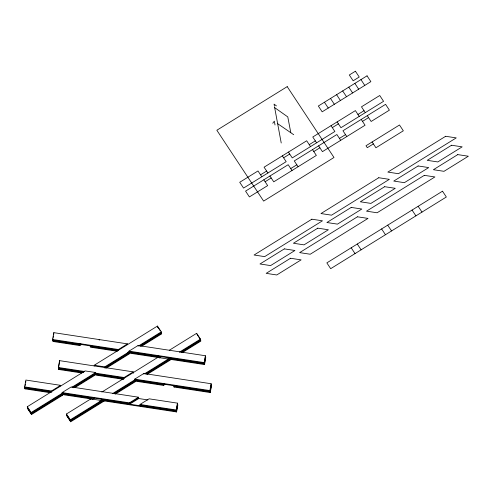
<?xml version="1.0" encoding="UTF-8"?>
<svg xmlns="http://www.w3.org/2000/svg" width="493" height="493" viewBox="0 0 493 493"><rect width="100%" height="100%" fill="white"/><g stroke="black" fill="none" stroke-linecap="round" stroke-linejoin="round"><path stroke-width="0.74" d="M49.731 392.638L25.014 388.872L24.65 386.888L25.876 380.048L60.608 385.341L60.731 386.001M25.137 385.495L25.383 384.127M25.63 382.765L25.876 381.397M25.014 388.872L25.26 387.504M81.776 344.367L79.823 345.575L52.967 341.483L52.597 339.492L53.823 332.658L127.502 343.88L127.619 344.545L126.128 344.317M52.967 338.79L52.72 340.158L118.523 350.184L118.406 349.519L127.502 343.88M53.213 337.422L53.454 336.053M53.7 334.685L53.823 332.658M81.832 372.991L58.704 369.473L58.34 367.482L59.567 360.642L133.239 371.87L133.486 373.195M59.443 362.675L58.464 368.148L83.828 372.012M58.827 367.439L58.581 368.807L83.206 372.56M58.704 369.473L58.95 368.105M60.953 394.351L176.58 411.963L176.211 409.979L177.437 403.138L149.089 398.819L139.994 404.457L140.234 405.782L141.534 404.981M177.56 403.804L176.334 410.638L140.111 405.123L141.411 404.315M177.683 404.463L176.457 411.304L101.293 399.854M176.58 411.963L177.807 405.129L177.437 403.138M127.749 352.877L204.527 364.573L204.164 362.583L205.39 355.749L138.095 345.494L128.993 351.133L129.48 353.783L106.414 368.08M205.507 356.408L204.281 363.249L129.117 351.799M205.63 357.074L204.404 363.914L168.181 358.393L169.481 357.585M204.527 364.573L205.754 357.739L205.39 355.749M173.801 385.717L174.047 387.042L210.271 392.564L209.901 390.573L211.127 383.739L143.833 373.484L134.737 379.123L135.224 381.773L115.288 394.129M211.25 384.398L210.024 391.239L134.86 379.783M211.374 385.064L210.147 391.898L173.924 386.383L175.225 385.575M210.271 392.564L211.491 385.723L211.127 383.739M272.74 123.275L274.33 121.142L275.014 124.975M283.617 157.803L289.705 154.032M332.313 127.619L338.401 123.848M260.544 174.83L266.633 171.059M309.24 144.646L315.329 140.875M357.936 114.462L364.025 110.691M265.105 181.732L271.187 177.961M313.801 151.554L319.889 147.777M362.497 121.37L368.585 117.599M290.728 168.575L296.817 164.804M339.424 138.397L345.513 134.626M373.38 143.907L367.291 147.678L366.009 145.749L399.49 124.994L403.323 130.799L375.931 147.777L372.098 141.972M80.883 343.442L79.583 344.25L79.823 345.575M91.593 345.722L90.293 346.524L117.901 350.733M24.65 386.888L51.512 390.98L60.608 385.341M138.496 397.204L129.4 402.843L129.641 404.168L138.736 398.535L138.496 397.204L71.202 386.956L62.106 392.594L62.593 395.244L31.478 414.527L27.651 408.722L27.281 406.731L85.079 370.915L95.673 372.523L96.16 375.179L123.761 379.382M95.58 365.14L94.299 365.935L94.175 365.276L157.452 326.058L161.285 331.863L161.649 333.847L141.781 346.16M31.478 414.527L31.114 412.536L62.876 392.853M71.879 387.27L95.673 372.523M94.175 365.276L104.769 366.884L129.77 351.392M138.773 345.815L161.285 331.863M63.646 393.112L31.238 413.196L27.405 407.397M72.724 387.486L95.796 373.189M104.892 367.55L129.24 352.458M139.618 346.024L161.408 332.522M62.469 394.579L31.361 413.861L27.528 408.056M73.488 387.751L95.913 373.854L124.267 378.168L124.144 377.509L133.239 371.87M129.363 353.124L105.009 368.216L104.769 366.884M140.382 346.289L161.525 333.188M74.905 387.609L96.776 374.058M158.771 355.311L157.47 356.119L157.711 357.443M92 397.432L90.7 398.239L62.346 393.919M104.997 400.507L70.665 421.78L66.838 415.981L66.469 413.991L92.77 397.691M101.841 392.071L159.664 356.236M169.401 350.196L196.639 333.317L200.472 339.116L200.836 341.107L182.182 352.668M92.364 399.422L94.311 398.215M159.257 357.961L161.205 356.753M70.665 421.78L70.302 419.796L101.41 400.513M112.441 393.679L135.6 379.327M144.597 373.749L169.604 358.251M179.323 352.224L200.472 339.116M113.834 393.55L134.977 380.448L163.331 384.768L164.631 383.961M145.361 374.014L168.427 359.717M180.728 352.094L200.589 339.782L197.145 334.556M103.604 400.63L70.548 421.121L66.715 415.316M114.598 393.821L135.1 381.107M146.76 373.885L170.498 359.175M181.492 352.359L200.713 340.447M146.883 374.544L171.891 359.046M138.619 397.869L129.517 403.508L62.223 393.254M164.508 383.301L163.208 384.102L163.454 385.427L134.238 380.978M163.454 385.427L165.401 384.22M174.047 387.042L175.342 386.235M52.597 339.492L118.406 349.519M128.993 351.133L204.164 362.583M52.843 340.817L79.706 344.915M127.724 352.23L157.587 356.778M117.272 351.281L90.416 347.189L90.176 345.864M167.035 360.149L168.551 360.383L168.064 357.727M58.34 367.482L84.549 371.475M95.038 373.072L124.144 377.509M134.737 379.123L209.901 390.573M96.036 374.514L123.638 378.723M138.736 398.535L147.82 399.915M62.106 392.594L129.4 402.843M139.994 404.457L176.211 409.979M24.773 387.547L51.636 391.639M24.89 388.213L51.007 392.188M61.077 395.01L62.593 395.244M100.017 400.945L101.533 401.179L70.425 420.455L66.592 414.656M100.141 401.61L101.657 401.838L101.17 399.188M277.713 123.712L293.723 134.718M274.663 107.622L287.783 116.909L290.808 132.716M276.431 105.896L274.053 104.115L274.416 105.97M360.944 79.607L364.777 85.412M354.861 83.379L358.688 89.184M348.773 87.15L352.606 92.955M365.301 112.626L361.474 106.821L379.733 95.506L383.566 101.311L340.953 127.718L337.126 121.913M367.31 115.664L371.143 121.469L389.402 110.149L385.569 104.343L342.962 130.756L346.789 136.555M342.684 90.928L346.517 96.727M359.218 116.397L355.385 110.598L312.772 137.005L316.605 142.81M361.221 119.435L365.054 125.24L322.44 151.647L318.607 145.848M418.156 206.29L421.983 212.089M336.596 94.699L340.429 100.504M412.068 210.061L415.901 215.866M330.507 98.471L334.34 104.276M324.425 102.242L328.252 108.047M331.037 125.684L334.87 131.489L292.257 157.902L288.423 152.097M340.706 140.332L336.873 134.527L294.259 160.934L298.092 166.739M387.72 225.153L391.553 230.952M381.631 228.925L385.464 234.73M310.516 146.581L306.689 140.776L264.075 167.189L267.909 172.988M312.525 149.619L316.358 155.424L273.744 181.831L269.911 176.026M357.283 244.017L361.116 249.822M351.195 247.788L355.028 253.593M282.335 155.868L286.168 161.673L243.56 188.079L239.727 182.281L257.987 170.96L261.82 176.765M292.004 170.51L288.177 164.711L245.563 191.118L249.396 196.923L267.656 185.602L263.823 179.797M157.575 326.717L160.256 330.785M160.884 332.689L161.649 333.847M66.469 413.991L70.302 419.796M27.281 406.731L31.114 412.536M274.527 106.889L281.226 142.995M196.639 333.317L196.762 333.977M157.452 326.058L157.698 327.383M143.833 373.484L143.956 374.144M138.095 345.494L138.213 346.16M99.148 339.56L99.272 340.225M90.576 397.574L90.94 399.564M59.567 360.642L59.684 361.307M51.512 390.98L51.753 392.305M287.209 86.632L216.846 130.244L263.626 201.095L333.989 157.489L287.209 86.632M355.404 71.22L349.315 74.991L353.148 80.797L359.231 77.019L355.404 71.22M367.032 75.836L318.336 106.013L322.169 111.819L370.865 81.641L367.032 75.836M311.866 219.194L254.074 255.01L264.661 256.625L322.459 220.809L311.866 219.194M378.76 177.733L320.961 213.555L331.555 215.17L389.353 179.347L378.76 177.733M445.654 136.278L387.855 172.094L398.449 173.709L456.241 137.892L445.654 136.278M284.338 248.885L259.99 263.977L270.583 265.591L294.931 250.499L284.338 248.885M317.782 228.154L293.434 243.246L304.027 244.861L328.375 229.769L317.782 228.154M351.232 207.424L326.884 222.516L337.471 224.13L361.825 209.038L351.232 207.424M384.676 186.699L360.328 201.785L370.921 203.399L395.269 188.308L384.676 186.699M418.119 165.968L393.771 181.06L404.365 182.675L428.713 167.583L418.119 165.968M451.57 145.238L427.221 160.33L437.815 161.944L462.163 146.852L451.57 145.238M290.525 258.258L266.177 273.35L276.77 274.965L301.118 259.873L290.525 258.258M357.419 216.803L299.627 252.619L310.214 254.234L368.012 218.411L357.419 216.803M424.313 175.342L366.515 211.164L377.108 212.773L434.906 176.956L424.313 175.342M457.757 154.611L433.409 169.703L444.002 171.317L468.35 156.226L457.757 154.611M442.504 191.198L326.847 262.88L330.68 268.685L446.338 197.003L442.504 191.198"/></g></svg>
